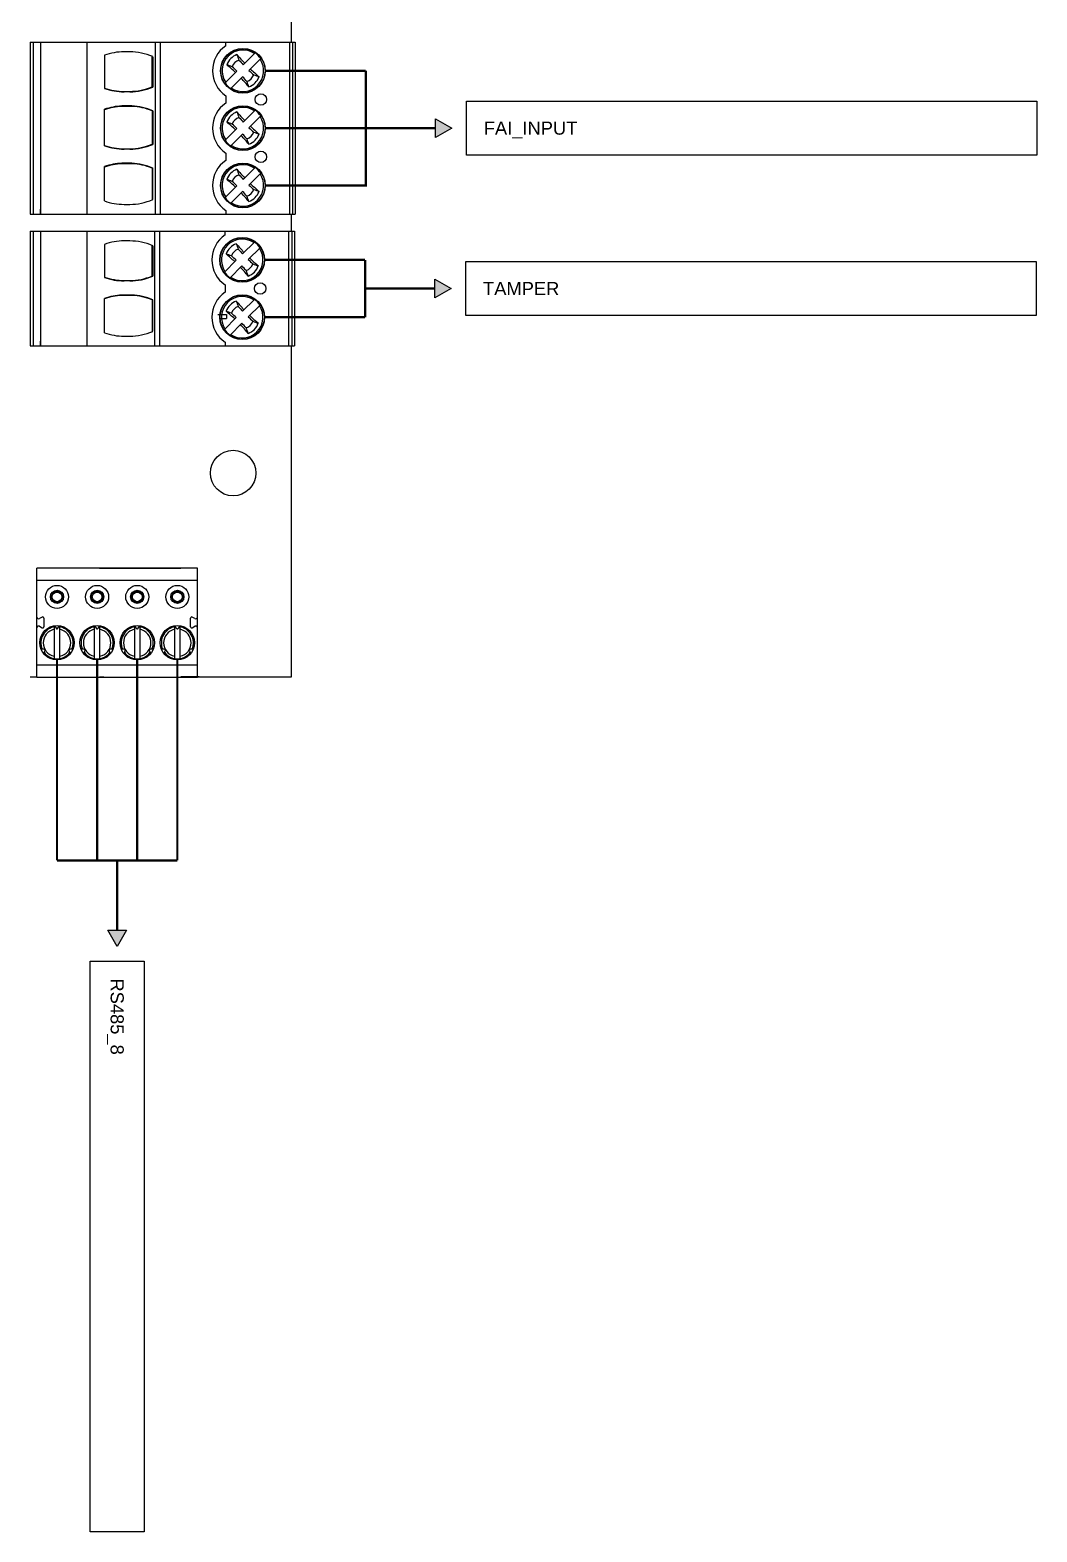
# Model space of a CAD drawing. Header units: millimetres. Extents: x 285292 to 433407, y -235676 to -135648.
# Drawn here: x 398815 to 433407, y -235676 to -184113 of the extents above; entities that cross this region are included whole.
import ezdxf
from ezdxf.enums import TextEntityAlignment as Align

# ---------------------------------------------------------------- set-up
doc = ezdxf.new("R2010")
doc.units = ezdxf.units.MM
doc.header["$LTSCALE"] = 10
doc.header["$MEASUREMENT"] = 0
doc.linetypes.add('HIDDEN', pattern=[0.375, 0.25, -0.125])
doc.styles.get("Standard").update_dxf_attribs({"font": 'arial.ttf'})

# ---------------------------------------------------------------- blocks, each defined once
blk = doc.blocks.new('SE ACM')
h = blk.add_hatch(color=256)
h.dxf.hatch_style = 1
h.paths.add_polyline_path([(413306, -187480), (412745, -187803), (412745, -187156)])
h = blk.add_hatch(color=256)
h.dxf.hatch_style = 1
h.paths.add_polyline_path([(413281, -192987), (412720, -193311), (412720, -192664)])
h = blk.add_hatch(color=256)
h.dxf.hatch_style = 1
h.paths.add_polyline_path([(401809, -215575), (401485, -215015), (402132, -215015)])
at = {"linetype": 'Continuous'}
for p, q in [((407792, -184527), (407792, -183682)), ((398815, -184527), (398815, -190432)), ((398815, -184527), (403992, -184527)), ((398933, -190432), (398933, -184527)), ((399170, -184527), (399170, -190432)), ((399173, -184527), (399173, -184691)), ((400772, -184527), (400772, -190432)), ((403117, -184527), (407921, -184527)), ((403117, -184527), (403117, -190432)), ((403297, -190432), (403297, -184527)), ((405539, -184651), (405539, -184527)), ((407724, -184527), (407724, -190432)), ((407842, -190432), (407842, -184527)), ((407921, -184527), (407921, -190432)), ((399173, -184691), (399170, -184691)), ((401374, -184979), (401374, -186117)), ((402240, -184862), (402044, -184862)), ((403007, -186065), (403007, -185017)), ((403030, -185027), (403030, -186070)), ((406141, -185305), (406547, -184899)), ((406336, -185499), (406741, -185094)), ((405517, -185928), (405923, -185523)), ((405712, -186123), (406117, -185718)), ((402044, -186219), (402240, -186219)), ((402044, -186233), (402044, -186219)), ((402240, -186233), (402044, -186233)), ((402240, -186219), (402240, -186233)), ((405539, -186371), (405539, -186620)), ((401374, -188086), (401374, -186834)), ((402318, -186720), (401966, -186720)), ((401966, -186733), (401966, -186720)), ((402318, -186733), (401966, -186733)), ((402318, -186720), (402318, -186733)), ((403007, -186886), (403007, -188034)), ((403030, -186881), (403030, -188039)), ((406141, -187273), (406547, -186868)), ((406336, -187468), (406741, -187062)), ((405517, -187897), (405923, -187491)), ((405712, -188092), (406117, -187686)), ((402044, -188188), (402240, -188188)), ((402044, -188201), (402044, -188188)), ((402240, -188201), (402044, -188201)), ((402240, -188188), (402240, -188201)), ((402318, -188688), (401966, -188688)), ((401966, -188702), (401966, -188688)), ((402318, -188702), (401966, -188702)), ((402318, -188688), (402318, -188702)), ((405539, -188340), (405539, -188588)), ((401374, -189980), (401374, -188802)), ((403007, -188854), (403007, -189942)), ((403030, -189933), (403030, -188849)), ((406141, -189242), (406547, -188836)), ((406336, -189436), (406741, -189031)), ((405517, -189865), (405923, -189460)), ((405712, -190060), (406117, -189655)), ((399173, -190268), (399170, -190268)), ((399173, -190432), (399173, -190268)), ((402044, -190098), (402240, -190098)), ((398815, -190432), (403992, -190432)), ((403117, -190432), (407921, -190432)), ((405539, -190308), (405539, -190432)), ((407792, -191019), (407792, -190432)), ((398815, -191019), (403992, -191019)), ((398815, -191019), (398815, -194956)), ((398933, -194956), (398933, -191019)), ((399170, -191019), (399170, -194956)), ((399173, -191183), (399170, -191183)), ((399173, -191019), (399173, -191183)), ((400772, -191019), (400772, -194956)), ((403092, -191019), (407896, -191019)), ((403092, -191019), (403092, -194956)), ((403272, -194956), (403272, -191019)), ((405514, -191143), (405514, -191019)), ((407699, -191019), (407699, -194956)), ((407817, -194956), (407817, -191019)), ((407896, -191019), (407896, -194956)), ((401374, -191471), (401374, -192609)), ((402240, -191354), (402044, -191354)), ((403007, -192557), (403007, -191509)), ((403030, -191519), (403030, -192562)), ((406116, -191797), (406522, -191391)), ((406311, -191991), (406716, -191586)), ((405492, -192420), (405898, -192015)), ((405687, -192615), (406092, -192210)), ((402044, -192711), (402240, -192711)), ((402044, -192725), (402044, -192711)), ((402240, -192725), (402044, -192725)), ((402240, -192711), (402240, -192725)), ((401374, -194504), (401374, -193326)), ((402318, -193212), (401966, -193212)), ((401966, -193225), (401966, -193212)), ((402318, -193225), (401966, -193225)), ((402318, -193212), (402318, -193225)), ((405514, -192863), (405514, -193112)), ((406116, -193765), (406522, -193360)), ((403007, -193378), (403007, -194466)), ((403030, -194456), (403030, -193373)), ((405268, -193878), (405567, -193878)), ((405567, -193878), (405567, -194016)), ((406311, -193960), (406716, -193554)), ((405322, -194016), (405567, -194016)), ((405492, -194389), (405898, -193983)), ((405687, -194584), (406092, -194178)), ((399173, -194792), (399170, -194792)), ((399173, -194956), (399173, -194792)), ((402044, -194621), (402240, -194621)), ((405514, -194832), (405514, -194956)), ((398815, -194956), (403992, -194956)), ((403092, -194956), (407896, -194956)), ((407792, -206323), (407792, -194956)), ((404565, -202589), (399053, -202589)), ((399053, -206329), (399053, -202589)), ((401197, -202589), (403992, -202589)), ((404565, -206329), (404565, -202589)), ((399053, -203004), (404565, -203004)), ((399230, -204267), (399141, -204319)), ((399141, -204584), (399230, -204635)), ((399289, -204302), (399289, -204601)), ((399643, -204606), (399643, -205690)), ((399657, -204564), (399708, -204648)), ((399776, -204648), (399826, -204564)), ((399840, -205690), (399840, -204606)), ((401021, -204606), (401021, -205690)), ((401035, -204564), (401086, -204648)), ((401154, -204648), (401204, -204564)), ((401218, -205690), (401218, -204606)), ((402399, -204606), (402399, -205690)), ((402413, -204564), (402463, -204648)), ((402532, -204648), (402582, -204564)), ((402596, -205690), (402596, -204606)), ((403777, -204606), (403777, -205690)), ((403791, -204564), (403841, -204648)), ((403910, -204648), (403960, -204564)), ((403974, -205690), (403974, -204606)), ((404328, -204601), (404328, -204302)), ((404476, -204319), (404387, -204267)), ((404387, -204635), (404476, -204584)), ((399291, -205369), (399193, -205367)), ((399278, -205514), (399325, -205428)), ((400158, -205428), (400205, -205514)), ((400290, -205367), (400192, -205369)), ((400669, -205369), (400571, -205367)), ((400656, -205514), (400703, -205428)), ((401536, -205428), (401583, -205514)), ((401668, -205367), (401570, -205369)), ((402047, -205369), (401949, -205367)), ((402034, -205514), (402081, -205428)), ((402914, -205428), (402961, -205514)), ((403046, -205367), (402948, -205369)), ((403425, -205369), (403327, -205367)), ((403412, -205514), (403459, -205428)), ((404292, -205428), (404339, -205514)), ((404424, -205367), (404326, -205369)), ((404565, -205914), (399053, -205914)), ((398815, -206323), (399053, -206323)), ((399053, -206329), (404565, -206329)), ((401355, -206329), (401197, -206329)), ((404622, -206323), (403992, -206323)), ((404565, -206323), (407792, -206323))]:
    blk.add_line(p, q, dxfattribs=at)
at = {"linetype": 'HIDDEN', "const_width": 75}
for points in [[(410351, -185511), (406897, -185511)], [(410351, -185511), (410351, -189448), (406897, -189448)], [(410351, -187480), (406897, -187480)], [(410351, -187480), (412745, -187480)], [(410326, -192003), (406872, -192003)], [(410326, -192003), (410326, -193972)], [(410326, -192987), (412720, -192987)], [(410326, -193972), (406872, -193972)], [(399742, -212621), (399742, -205739)], [(401120, -212621), (401120, -205739)], [(402498, -212621), (402498, -205739)], [(403876, -212621), (403876, -205739)], [(399742, -212621), (403876, -212621)], [(401809, -212621), (401809, -215015)]]:
    blk.add_lwpolyline(points, dxfattribs=at)
for points in [[(413806, -186551), (433407, -186551), (433407, -188408), (413806, -188408)], [(413306, -187480), (412745, -187803), (412745, -187156)], [(413781, -192059), (433382, -192059), (433382, -193916), (413781, -193916)], [(413281, -192987), (412720, -193311), (412720, -192664)], [(401809, -215575), (401485, -215015), (402132, -215015)], [(402737, -216075), (402737, -235676), (400880, -235676), (400880, -216075)]]:
    blk.add_lwpolyline(points, close=True)
at = {"linetype": 'Continuous'}
for centre, radius in [((406129, -185511), 768), ((406129, -185511), 761), ((406747, -186495), 197), ((406129, -187480), 768), ((406129, -187480), 761), ((406129, -189448), 768), ((406129, -189448), 761), ((406747, -188464), 197), ((406104, -192003), 768), ((406104, -192003), 761), ((406722, -192987), 197), ((406104, -193972), 768), ((406104, -193972), 761), ((405792, -199323), 781), ((399742, -203573), 394), ((399742, -203573), 226), ((399742, -203573), 197), ((399742, -203573), 166), ((401120, -203573), 394), ((401120, -203573), 226), ((401120, -203573), 197), ((401120, -203573), 166), ((402498, -203573), 394), ((402498, -203573), 226), ((402498, -203573), 197), ((402498, -203573), 166), ((403876, -203573), 394), ((403876, -203573), 226), ((403876, -203573), 197), ((403876, -203573), 166), ((399742, -205148), 591), ((401120, -205148), 591), ((402498, -205148), 591), ((403876, -205148), 591)]:
    blk.add_circle(centre, radius, dxfattribs=at)
for centre, radius, start, end in [((402044, -186830), 1969, 90, 109.8769), ((402240, -186830), 1969, 66.3671, 90), ((406129, -185511), 1043, 124.4744, 235.5256), ((406129, -185511), 713, 56.1392, 213.8608), ((406129, -185511), 591, 110.3977, 159.6023), ((406129, -185511), 713, 236.1392, 33.8608), ((412478, -182656), 6947, 199.3503, 200.9693), ((406129, -185511), 741, 34.2797, 55.7203), ((403274, -191860), 6947, 69.0307, 70.6497), ((406129, -185511), 394, 110.5161, 159.4839), ((402044, -184234), 1985, 250.2931, 270), ((402044, -184234), 1998, 250.4329, 270), ((402240, -184234), 1985, 270, 292.7138), ((402240, -184234), 1998, 270, 293.2581), ((406129, -185511), 741, 214.2797, 235.7203), ((406129, -185511), 394, 290.5161, 339.4839), ((399780, -188367), 6947, 19.3503, 20.9693), ((406129, -185511), 591, 290.3977, 339.6023), ((408985, -179162), 6947, 249.0308, 250.6497), ((406129, -187480), 1043, 124.4744, 235.5256), ((402044, -188717), 1998, 92.2207, 109.5671), ((402044, -188717), 1985, 92.2283, 109.7069), ((402240, -188717), 1998, 66.7419, 87.7793), ((402240, -188717), 1985, 67.2862, 87.7717), ((406129, -187480), 713, 56.1392, 213.8608), ((406129, -187480), 591, 110.3977, 159.6023), ((406129, -187480), 713, 236.1392, 33.8608), ((406129, -187480), 394, 110.5161, 159.4839), ((412478, -184624), 6947, 199.3503, 200.9693), ((406129, -187480), 741, 34.2797, 55.7203), ((403274, -193829), 6947, 69.0307, 70.6497), ((406129, -187480), 394, 290.5161, 339.4839), ((406129, -187480), 591, 290.3977, 339.6023), ((408985, -181131), 6947, 249.0308, 250.6497), ((402044, -186203), 1985, 250.2931, 270), ((402044, -186203), 1998, 250.4329, 270), ((402240, -186203), 1985, 270, 292.7138), ((402240, -186203), 1998, 270, 293.2581), ((406129, -187480), 741, 214.2797, 235.7203), ((399780, -190335), 6947, 19.3503, 20.9693), ((402044, -190685), 1998, 92.2207, 109.5671), ((402044, -190685), 1985, 92.2283, 109.7069), ((402240, -190685), 1998, 66.7419, 87.7793), ((402240, -190685), 1985, 67.2862, 87.7717), ((406129, -189448), 1043, 124.4744, 235.5256), ((406129, -189448), 713, 56.1392, 213.8608), ((406129, -189448), 591, 110.3977, 159.6023), ((406129, -189448), 713, 236.1392, 33.8608), ((406129, -189448), 394, 110.5161, 159.4839), ((412478, -186593), 6947, 199.3503, 200.9693), ((406129, -189448), 741, 34.2797, 55.7203), ((403274, -195797), 6947, 69.0307, 70.6497), ((406129, -189448), 394, 290.5161, 339.4839), ((406129, -189448), 591, 290.3977, 339.6023), ((408985, -183099), 6947, 249.0308, 250.6497), ((402044, -188129), 1969, 250.1231, 270), ((402240, -188129), 1969, 270, 293.6329), ((406129, -189448), 741, 214.2797, 235.7203), ((399780, -192304), 6947, 19.3503, 20.9693), ((406104, -192003), 1043, 124.4744, 235.5256), ((406104, -192003), 713, 56.1392, 213.8608), ((402044, -193322), 1969, 90, 109.8769), ((402240, -193322), 1969, 66.3671, 90), ((406104, -192003), 591, 110.3977, 159.6023), ((403249, -198352), 6947, 69.0307, 70.6497), ((406104, -192003), 713, 236.1392, 33.8608), ((406104, -192003), 394, 110.5161, 159.4839), ((412453, -189148), 6947, 199.3503, 200.9693), ((406104, -192003), 741, 34.2797, 55.7203), ((406104, -192003), 394, 290.5161, 339.4839), ((406104, -192003), 591, 290.3977, 339.6023), ((408960, -185654), 6947, 249.0308, 250.6497), ((402044, -190726), 1985, 250.2931, 270), ((402044, -190726), 1998, 250.4329, 270), ((402240, -190726), 1985, 270, 292.7138), ((402240, -190726), 1998, 270, 293.2581), ((406104, -192003), 741, 214.2797, 235.7203), ((399755, -194859), 6947, 19.3503, 20.9693), ((402044, -195209), 1998, 92.2207, 109.5671), ((402044, -195209), 1985, 92.2283, 109.7069), ((402240, -195209), 1998, 66.7419, 87.7793), ((402240, -195209), 1985, 67.2862, 87.7717), ((406104, -193972), 1043, 124.4744, 235.5256), ((406104, -193972), 713, 56.1392, 213.8608), ((406104, -193972), 741, 34.2797, 55.7203), ((406104, -193972), 591, 110.3977, 159.6023), ((403249, -200321), 6947, 69.0307, 70.6497), ((406104, -193972), 713, 236.1392, 33.8608), ((406104, -193972), 394, 110.5161, 159.4839), ((412453, -191116), 6947, 199.3503, 200.9693), ((406104, -193972), 741, 214.2797, 235.7203), ((406104, -193972), 394, 290.5161, 339.4839), ((399755, -196827), 6947, 19.3503, 20.9693), ((406104, -193972), 591, 290.3977, 339.6023), ((408960, -187623), 6947, 249.0308, 250.6497), ((402044, -192653), 1969, 250.1231, 270), ((402240, -192653), 1969, 270, 293.6329), ((399112, -204267), 59.1, 180, 300), ((399112, -204635), 59.1, 60, 180), ((399742, -205148), 551, 96.5179, 203.4949), ((399250, -204302), 39.4, 0, 120), ((399250, -204601), 39.4, 240, 0), ((399742, -205148), 472, 102.0247, 257.9753), ((399742, -205148), 551, 336.5052, 83.4821), ((399742, -205148), 472, 282.0247, 77.9753), ((401120, -205148), 551, 96.5179, 203.4949), ((401120, -205148), 472, 102.0247, 257.9753), ((401120, -205148), 551, 336.5052, 83.4821), ((401120, -205148), 472, 282.0247, 77.9753), ((402498, -205148), 551, 96.5179, 203.4949), ((402498, -205148), 472, 102.0247, 257.9753), ((402498, -205148), 551, 336.5052, 83.4821), ((402498, -205148), 472, 282.0247, 77.9753), ((403876, -205148), 551, 96.5179, 203.4949), ((403876, -205148), 472, 102.0247, 257.9753), ((403876, -205148), 551, 336.512, 83.4821), ((403876, -205148), 472, 282.0247, 77.9753), ((404368, -204302), 39.4, 60, 180), ((404368, -204601), 39.4, 180, 300), ((404505, -204267), 59.1, 240, 0), ((404505, -204635), 59.1, 0, 120), ((399742, -205148), 551, 216.5007, 323.4993), ((401120, -205148), 551, 216.5007, 323.4903), ((402498, -205148), 551, 216.5007, 323.4903), ((403876, -205148), 551, 216.5007, 323.4993)]:
    blk.add_arc(centre, radius, start, end, dxfattribs=at)
for centre, major_axis, ratio, start_param, end_param in [((410759, -180882), (-4472, -4472), 0.984808, -0.086309, -0.022124), ((401500, -190141), (4472, 4472), 0.984808, 0.022124, 0.086309), ((401549, -190092), (4472, 4472), 0.984808, 0.022124, 0.057636), ((410710, -180931), (-4472, -4472), 0.984808, -0.057636, -0.022124), ((410710, -180931), (-4472, -4472), 0.984808, 0.022124, 0.057636), ((410759, -180882), (-4472, -4472), 0.984808, 0.022124, 0.086309), ((403666, -184234), (2380, 0), 0.800731, -1.85142, -1.841491), ((401500, -190141), (4472, 4472), 0.984808, -0.086309, -0.022124), ((401549, -190092), (4472, 4472), 0.984808, -0.057636, -0.022124), ((403666, -188717), (2380, 0), 0.800731, 1.841491, 1.85142), ((410759, -182850), (-4472, -4472), 0.984808, -0.086309, -0.022124), ((410710, -182899), (-4472, -4472), 0.984808, -0.057636, -0.022124), ((401500, -192109), (4472, 4472), 0.984808, 0.022124, 0.086309), ((401549, -192060), (4472, 4472), 0.984808, 0.022124, 0.057636), ((401549, -192060), (4472, 4472), 0.984808, -0.057636, -0.022124), ((410710, -182899), (-4472, -4472), 0.984808, 0.022124, 0.057636), ((410759, -182850), (-4472, -4472), 0.984808, 0.022124, 0.086309), ((403666, -186203), (2380, 0), 0.800731, -1.85142, -1.841491), ((401500, -192109), (4472, 4472), 0.984808, -0.086309, -0.022124), ((403666, -190685), (2380, 0), 0.800731, 1.841491, 1.85142), ((410759, -184819), (-4472, -4472), 0.984808, -0.086309, -0.022124), ((410710, -184868), (-4472, -4472), 0.984808, -0.057636, -0.022124), ((401500, -194078), (4472, 4472), 0.984808, 0.022124, 0.086309), ((401549, -194029), (4472, 4472), 0.984808, 0.022124, 0.057636), ((401500, -194078), (4472, 4472), 0.984808, -0.086309, -0.022124), ((401549, -194029), (4472, 4472), 0.984808, -0.057636, -0.022124), ((410710, -184868), (-4472, -4472), 0.984808, 0.022124, 0.057636), ((410759, -184819), (-4472, -4472), 0.984808, 0.022124, 0.086309), ((401475, -196633), (4472, 4472), 0.984808, 0.022124, 0.086309), ((410734, -187374), (-4472, -4472), 0.984808, -0.086309, -0.022124), ((410685, -187423), (-4472, -4472), 0.984808, -0.057636, -0.022124), ((401524, -196584), (4472, 4472), 0.984808, 0.022124, 0.057636), ((401475, -196633), (4472, 4472), 0.984808, -0.086309, -0.022124), ((401524, -196584), (4472, 4472), 0.984808, -0.057636, -0.022124), ((410685, -187423), (-4472, -4472), 0.984808, 0.022124, 0.057636), ((410734, -187374), (-4472, -4472), 0.984808, 0.022124, 0.086309), ((403666, -190726), (2380, 0), 0.800731, -1.85142, -1.841491), ((403666, -195209), (2380, 0), 0.800731, 1.841491, 1.85142), ((401475, -198601), (4472, 4472), 0.984808, 0.022124, 0.086309), ((401524, -198552), (4472, 4472), 0.984808, 0.022124, 0.057636), ((410734, -189342), (-4472, -4472), 0.984808, -0.086309, -0.022124), ((410685, -189391), (-4472, -4472), 0.984808, -0.057636, -0.022124), ((401475, -198601), (4472, 4472), 0.984808, -0.086309, -0.022124), ((401524, -198552), (4472, 4472), 0.984808, -0.057636, -0.022124), ((410685, -189391), (-4472, -4472), 0.984808, 0.022124, 0.057636), ((410734, -189342), (-4472, -4472), 0.984808, 0.022124, 0.086309)]:
    blk.add_ellipse(centre, major_axis=major_axis, ratio=ratio, start_param=start_param, end_param=end_param, dxfattribs=at)
for points, knots in [([(399708, -204648), (399710, -204652), (399720, -204662), (399734, -204667), (399742, -204667)], [0, 0, 0, 0, 0.416802, 1, 1, 1, 1]), ([(399742, -204667), (399749, -204667), (399763, -204662), (399773, -204652), (399776, -204648)], [0, 0, 0, 0, 0.583198, 1, 1, 1, 1]), ([(401086, -204648), (401088, -204652), (401098, -204662), (401112, -204667), (401120, -204667)], [0, 0, 0, 0, 0.416802, 1, 1, 1, 1]), ([(401120, -204667), (401127, -204667), (401141, -204662), (401151, -204652), (401154, -204648)], [0, 0, 0, 0, 0.583198, 1, 1, 1, 1]), ([(402463, -204648), (402466, -204652), (402476, -204662), (402490, -204667), (402498, -204667)], [0, 0, 0, 0, 0.416802, 1, 1, 1, 1]), ([(402498, -204667), (402505, -204667), (402519, -204662), (402529, -204652), (402532, -204648)], [0, 0, 0, 0, 0.583198, 1, 1, 1, 1]), ([(403841, -204648), (403844, -204652), (403854, -204662), (403868, -204667), (403876, -204667)], [0, 0, 0, 0, 0.416802, 1, 1, 1, 1]), ([(403876, -204667), (403883, -204667), (403897, -204662), (403907, -204652), (403910, -204648)], [0, 0, 0, 0, 0.583198, 1, 1, 1, 1]), ([(399325, -205428), (399328, -205423), (399332, -205409), (399327, -205388), (399310, -205372), (399297, -205369), (399291, -205369)], [0, 0, 0, 0, 0.208399, 0.500001, 0.791599, 1, 1, 1, 1]), ([(400192, -205369), (400186, -205369), (400173, -205372), (400157, -205388), (400151, -205409), (400155, -205423), (400158, -205428)], [0, 0, 0, 0, 0.208399, 0.500001, 0.791599, 1, 1, 1, 1]), ([(400703, -205428), (400706, -205423), (400710, -205409), (400705, -205388), (400688, -205372), (400675, -205369), (400669, -205369)], [0, 0, 0, 0, 0.208399, 0.500001, 0.791599, 1, 1, 1, 1]), ([(401570, -205369), (401564, -205369), (401551, -205372), (401535, -205388), (401529, -205409), (401533, -205423), (401536, -205428)], [0, 0, 0, 0, 0.208399, 0.500001, 0.791599, 1, 1, 1, 1]), ([(402081, -205428), (402084, -205423), (402088, -205409), (402083, -205388), (402066, -205372), (402053, -205369), (402047, -205369)], [0, 0, 0, 0, 0.208399, 0.500001, 0.791599, 1, 1, 1, 1]), ([(402948, -205369), (402942, -205369), (402929, -205372), (402912, -205388), (402907, -205409), (402911, -205423), (402914, -205428)], [0, 0, 0, 0, 0.208399, 0.500001, 0.791599, 1, 1, 1, 1]), ([(403459, -205428), (403462, -205423), (403466, -205409), (403461, -205388), (403444, -205372), (403431, -205369), (403425, -205369)], [0, 0, 0, 0, 0.208399, 0.500001, 0.791599, 1, 1, 1, 1]), ([(404326, -205369), (404320, -205369), (404307, -205372), (404290, -205388), (404285, -205409), (404289, -205423), (404292, -205428)], [0, 0, 0, 0, 0.208399, 0.500001, 0.791599, 1, 1, 1, 1])]:
    blk.add_open_spline(points, degree=3, knots=knots, dxfattribs=at)
for tag, rotation, p in [('READER_1', 90, (300292, -154652)), ('READER_2', 90, (307392, -154652)), ('READER_3', 90, (314492, -154652)), ('READER_4', 90, (321592, -154652)), ('READER_5', 90, (328692, -154652)), ('READER_6', 90, (335792, -154652)), ('READER_7', 90, (342892, -154652)), ('READER_8', 90, (349992, -154652)), ('INPUT_9', 90, (362881, -154652)), ('INPUT_10', 90, (366481, -154652)), ('INPUT_11', 90, (370081, -154652)), ('INPUT_12', 90, (373681, -154652)), ('INPUT_1', 90, (377281, -154652)), ('INPUT_2', 90, (380881, -154652)), ('INPUT_3', 90, (384481, -154652)), ('INPUT_4', 90, (388081, -154652)), ('INPUT_5', 90, (391681, -154652)), ('INPUT_6', 90, (395281, -154652)), ('INPUT_7', 90, (398881, -154652)), ('INPUT_8', 90, (402481, -154652)), ('INPUT_13', 90, (406081, -154652)), ('INPUT_14', 90, (409681, -154652)), ('INPUT_15', 90, (413281, -154652)), ('INPUT_16', 90, (416881, -154652)), ('OUTPUT_1', 270, (289010, -216673)), ('OUTPUT_2', 270, (296510, -216673)), ('OUTPUT_3', 270, (303010, -216673)), ('OUTPUT_4', 270, (309510, -216673)), ('OUTPUT_5', 270, (316010, -216673)), ('OUTPUT_6', 270, (322510, -216673)), ('OUTPUT_7', 270, (329010, -216673)), ('OUTPUT_8', 270, (335510, -216673)), ('RS485_1', 270, (341509, -216673)), ('RS485_2', 270, (347259, -216673)), ('RS485_3', 270, (353009, -216673)), ('RS485_4', 270, (378809, -216673)), ('RS485_5', 270, (384559, -216673)), ('RS485_6', 270, (390309, -216673)), ('RS485_7', 270, (396059, -216673)), ('RS485_8', 270, (401809, -216673))]:
    blk.add_attdef(tag, text='', height=450, rotation=rotation).set_placement(p, align=Align.MIDDLE_LEFT)
for tag, p in [('FAI_INPUT', (414403, -187480)), ('TAMPER', (414378, -192987))]:
    blk.add_attdef(tag, text='', height=450).set_placement(p, align=Align.MIDDLE_LEFT)

msp = doc.modelspace()

# ---------------------------------------------------------------- block references
ref = msp.add_blockref('SE ACM', (0, 0))
ref.add_attrib('TAMPER', 'TAMPER', dxfattribs={"height": 450}).set_placement((414378, -192987), align=Align.MIDDLE_LEFT)
ref.add_attrib('RS485_8', 'RS485_8', dxfattribs={"height": 450, "rotation": 270}).set_placement((401809, -216673), align=Align.MIDDLE_LEFT)
ref.add_attrib('FAI_INPUT', 'FAI_INPUT', dxfattribs={"height": 450}).set_placement((414403, -187480), align=Align.MIDDLE_LEFT)

doc.saveas('drawing.dxf')
